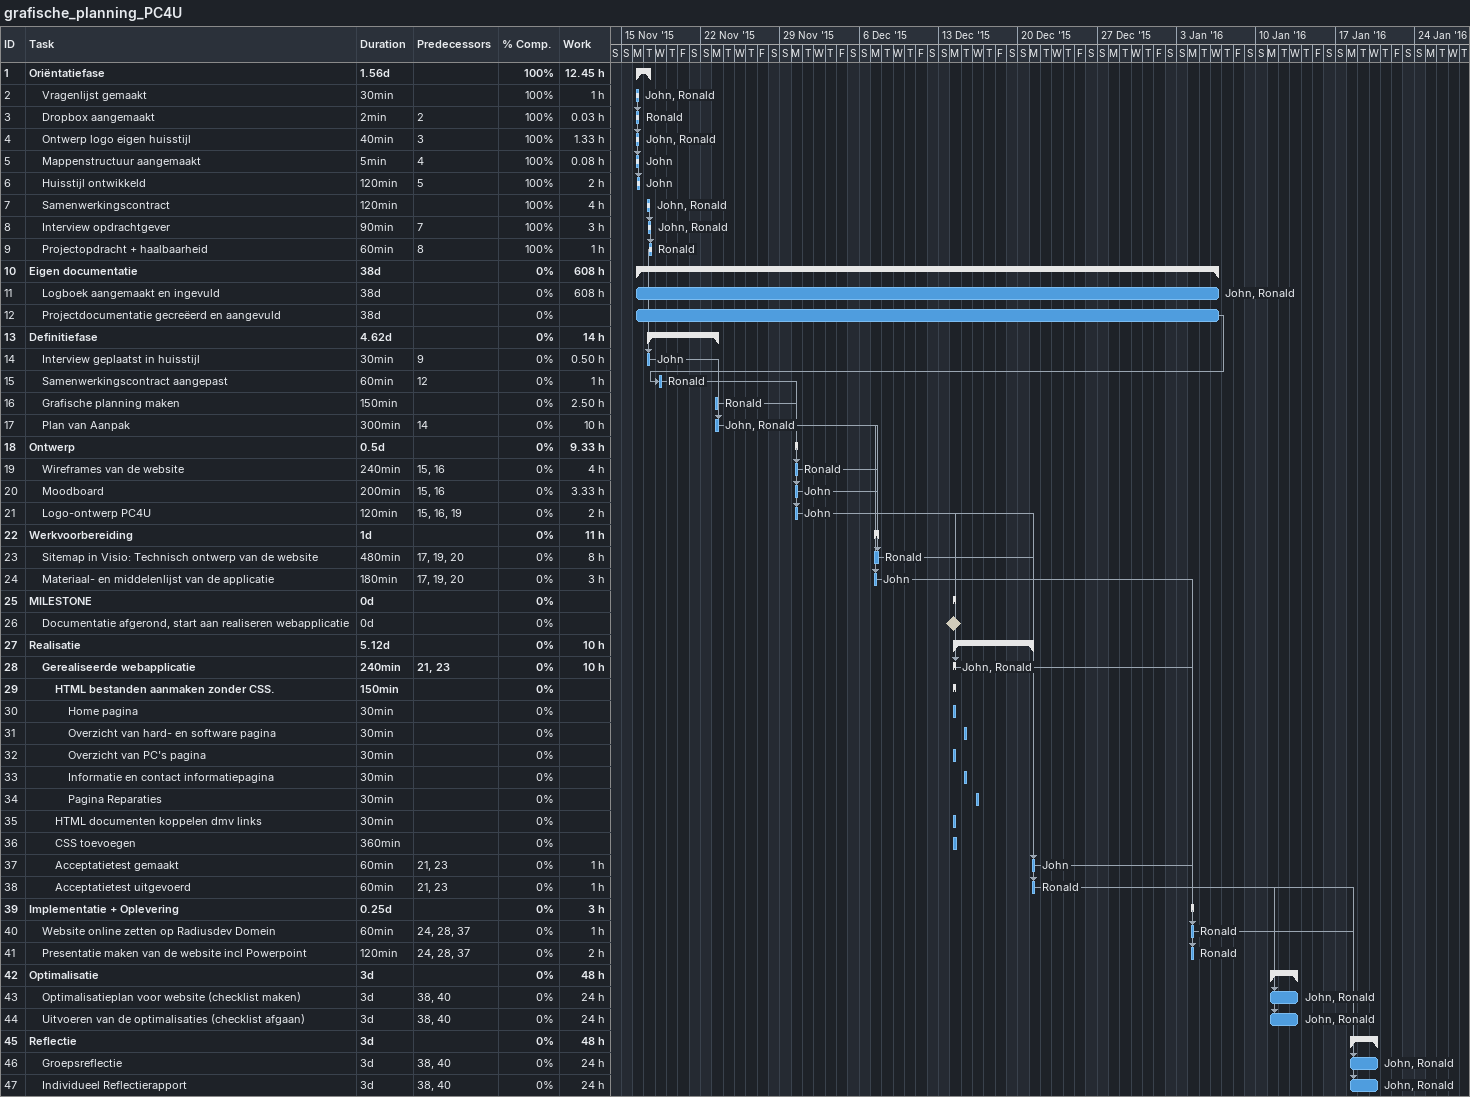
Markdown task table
grafische_planning_PC4U

| ID | Level | Task | Duration | Start | Finish | Predecessors | Resources | % complete | Work (h) |
|---|---|---|---|---|---|---|---|---|---|
| 1 | 1 | **Oriëntatiefase** | 1.56d | 2015-11-16 | 2015-11-17 |  |  | 100 | 12.45 |
| 2 | 2 | Vragenlijst gemaakt | 30min | 2015-11-16 | 2015-11-16 |  | John, Ronald | 100 | 1 |
| 3 | 2 | Dropbox aangemaakt | 2min | 2015-11-16 | 2015-11-16 | 2 | Ronald | 100 | 0.03 |
| 4 | 2 | Ontwerp logo eigen huisstijl | 40min | 2015-11-16 | 2015-11-16 | 3 | John, Ronald | 100 | 1.33 |
| 5 | 2 | Mappenstructuur aangemaakt | 5min | 2015-11-16 | 2015-11-16 | 4 | John | 100 | 0.08 |
| 6 | 2 | Huisstijl ontwikkeld | 120min | 2015-11-16 | 2015-11-16 | 5 | John | 100 | 2 |
| 7 | 2 | Samenwerkingscontract | 120min | 2015-11-17 | 2015-11-17 |  | John, Ronald | 100 | 4 |
| 8 | 2 | Interview opdrachtgever | 90min | 2015-11-17 | 2015-11-17 | 7 | John, Ronald | 100 | 3 |
| 9 | 2 | Projectopdracht + haalbaarheid | 60min | 2015-11-17 | 2015-11-17 | 8 | Ronald | 100 | 1 |
| 10 | 1 | **Eigen documentatie** | 38d | 2015-11-16 | 2016-01-06 |  |  | 0 | 608 |
| 11 | 2 | Logboek aangemaakt en ingevuld | 38d | 2015-11-16 | 2016-01-06 |  | John, Ronald | 0 | 608 |
| 12 | 2 | Projectdocumentatie gecreëerd en aangevuld | 38d | 2015-11-16 | 2016-01-06 |  |  | 0 |  |
| 13 | 1 | **Definitiefase** | 4.62d | 2015-11-17 | 2015-11-23 |  |  | 0 | 14 |
| 14 | 2 | Interview geplaatst in huisstijl | 30min | 2015-11-17 | 2015-11-17 | 9 | John | 0 | 0.50 |
| 15 | 2 | Samenwerkingscontract aangepast | 60min | 2015-11-18 | 2015-11-18 | 12 | Ronald | 0 | 1 |
| 16 | 2 | Grafische planning maken | 150min | 2015-11-23 | 2015-11-23 |  | Ronald | 0 | 2.50 |
| 17 | 2 | Plan van Aanpak | 300min | 2015-11-23 | 2015-11-23 | 14 | John, Ronald | 0 | 10 |
| 18 | 1 | **Ontwerp** | 0.5d | 2015-11-30 | 2015-11-30 |  |  | 0 | 9.33 |
| 19 | 2 | Wireframes van de website | 240min | 2015-11-30 | 2015-11-30 | 15, 16 | Ronald | 0 | 4 |
| 20 | 2 | Moodboard | 200min | 2015-11-30 | 2015-11-30 | 15, 16 | John | 0 | 3.33 |
| 21 | 2 | Logo-ontwerp PC4U | 120min | 2015-11-30 | 2015-11-30 | 15, 16, 19 | John | 0 | 2 |
| 22 | 1 | **Werkvoorbereiding** | 1d | 2015-12-07 | 2015-12-07 |  |  | 0 | 11 |
| 23 | 2 | Sitemap in Visio: Technisch ontwerp van de website | 480min | 2015-12-07 | 2015-12-07 | 17, 19, 20 | Ronald | 0 | 8 |
| 24 | 2 | Materiaal- en middelenlijst van de applicatie | 180min | 2015-12-07 | 2015-12-07 | 17, 19, 20 | John | 0 | 3 |
| 25 | 1 | **MILESTONE** | 0d | 2015-12-14 | 2015-12-14 |  |  | 0 |  |
| 26 | 2 | Documentatie afgerond, start aan realiseren webapplicatie | 0d | 2015-12-14 | 2015-12-14 |  |  | 0 |  |
| 27 | 1 | **Realisatie** | 5.12d | 2015-12-14 | 2015-12-21 |  |  | 0 | 10 |
| 28 | 2 | **Gerealiseerde webapplicatie** | 240min | 2015-12-14 | 2015-12-14 | 21, 23 | John, Ronald | 0 | 10 |
| 29 | 3 | **HTML bestanden aanmaken zonder CSS.** | 150min | 2015-12-14 | 2015-12-14 |  |  | 0 |  |
| 30 | 4 | Home pagina | 30min | 2015-12-14 | 2015-12-14 |  |  | 0 |  |
| 31 | 4 | Overzicht van hard- en software pagina | 30min | 2015-12-15 | 2015-12-15 |  |  | 0 |  |
| 32 | 4 | Overzicht van PC's pagina | 30min | 2015-12-14 | 2015-12-14 |  |  | 0 |  |
| 33 | 4 | Informatie en contact informatiepagina | 30min | 2015-12-15 | 2015-12-15 |  |  | 0 |  |
| 34 | 4 | Pagina Reparaties | 30min | 2015-12-16 | 2015-12-16 |  |  | 0 |  |
| 35 | 3 | HTML documenten koppelen dmv links | 30min | 2015-12-14 | 2015-12-14 |  |  | 0 |  |
| 36 | 3 | CSS toevoegen | 360min | 2015-12-14 | 2015-12-14 |  |  | 0 |  |
| 37 | 3 | Acceptatietest gemaakt | 60min | 2015-12-21 | 2015-12-21 | 21, 23 | John | 0 | 1 |
| 38 | 3 | Acceptatietest uitgevoerd | 60min | 2015-12-21 | 2015-12-21 | 21, 23 | Ronald | 0 | 1 |
| 39 | 1 | **Implementatie + Oplevering** | 0.25d | 2016-01-04 | 2016-01-04 |  |  | 0 | 3 |
| 40 | 2 | Website online zetten op Radiusdev Domein | 60min | 2016-01-04 | 2016-01-04 | 24, 28, 37 | Ronald | 0 | 1 |
| 41 | 2 | Presentatie maken van de website incl Powerpoint | 120min | 2016-01-04 | 2016-01-04 | 24, 28, 37 | Ronald | 0 | 2 |
| 42 | 1 | **Optimalisatie** | 3d | 2016-01-11 | 2016-01-13 |  |  | 0 | 48 |
| 43 | 2 | Optimalisatieplan voor website (checklist maken) | 3d | 2016-01-11 | 2016-01-13 | 38, 40 | John, Ronald | 0 | 24 |
| 44 | 2 | Uitvoeren van de optimalisaties (checklist afgaan) | 3d | 2016-01-11 | 2016-01-13 | 38, 40 | John, Ronald | 0 | 24 |
| 45 | 1 | **Reflectie** | 3d | 2016-01-18 | 2016-01-20 |  |  | 0 | 48 |
| 46 | 2 | Groepsreflectie | 3d | 2016-01-18 | 2016-01-20 | 38, 40 | John, Ronald | 0 | 24 |
| 47 | 2 | Individueel Reflectierapport | 3d | 2016-01-18 | 2016-01-20 | 38, 40 | John, Ronald | 0 | 24 |
